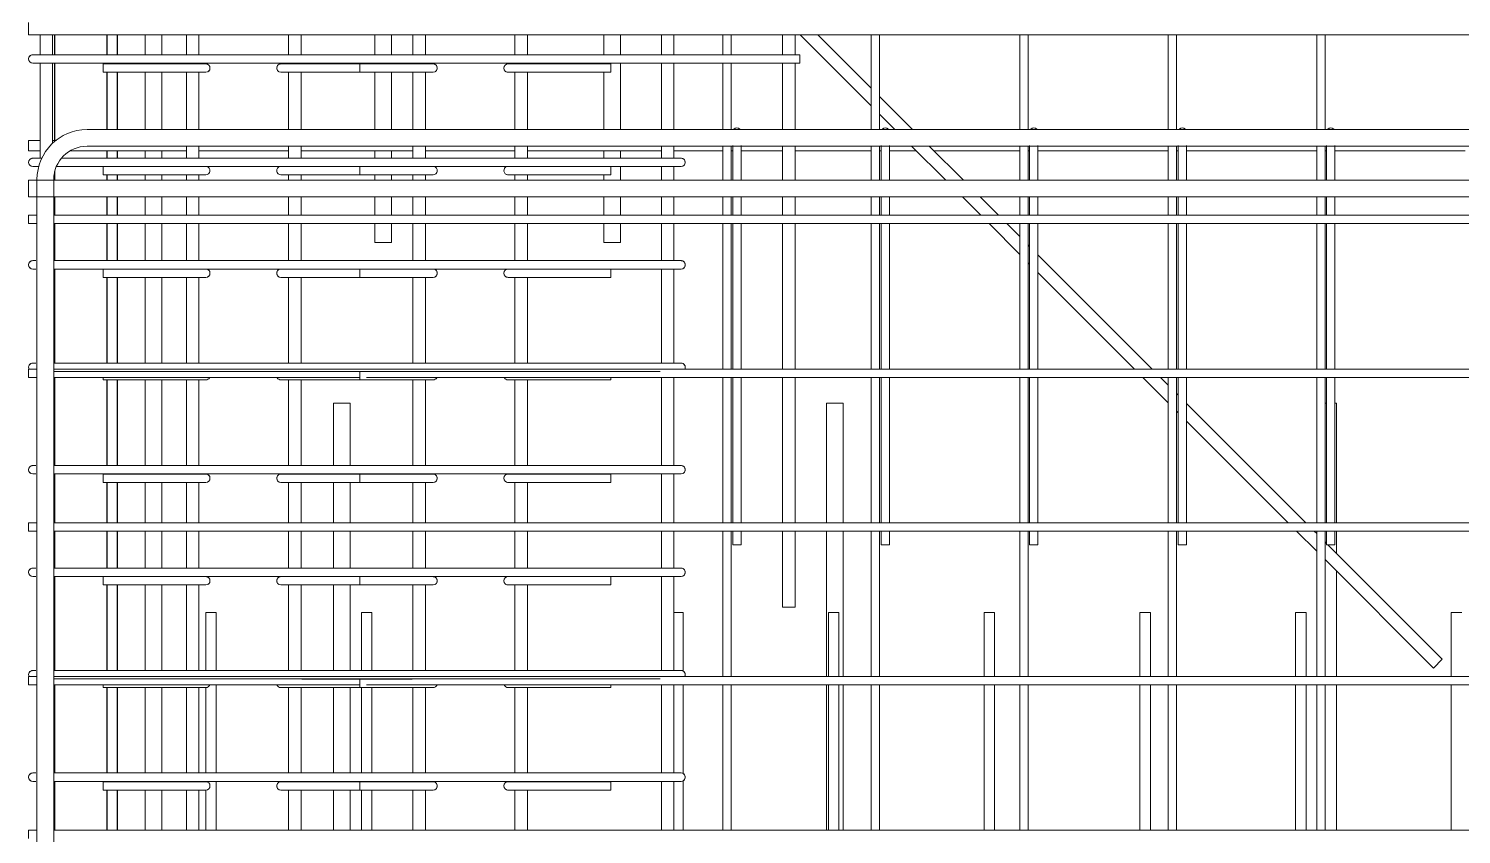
# Model space of a CAD drawing. Header units: millimetres. Extents: x -31655 to -5862, y 2843 to 78926.
# Drawn here: x -30420 to -29046, y 4832 to 5605 of the extents above; entities that cross this region are included whole.
import ezdxf

# ---------------------------------------------------------------- set-up
doc = ezdxf.new("R2010")
doc.units = ezdxf.units.MM
doc.layers.add('A-WALL', color=113, linetype='Continuous', lineweight=25)
doc.layers.add('S-RBAR', color=171, linetype='Continuous', lineweight=18)

msp = doc.modelspace()

# ---------------------------------------------------------------- linework, layer by layer
at = {"layer": 'A-WALL'}
for p, q in [((-30395.39395, 5579.96224), (-30395.39395, 5599)), ((-30345.39395, 5599), (-30345.39395, 5579.96224)), ((-30335.39395, 5599), (-30335.39395, 5579.96224)), ((-30395.39395, 5497.75), (-30395.39395, 5571.96224)), ((-30345.39395, 5571.96224), (-30345.39395, 5571.1681)), ((-30335.39395, 5571.96224), (-30335.39395, 5571.1681)), ((-30345.39395, 5563.1681), (-30345.39395, 5508.17917)), ((-30335.39395, 5563.1681), (-30335.39395, 5508.17917)), ((-30345.39395, 5487.75), (-30345.39395, 5480.68239)), ((-30335.39395, 5487.75), (-30335.39395, 5480.68239)), ((-30395.39395, 5459.4502), (-30395.39395, 5467.77492)), ((-30345.39395, 5464.75862), (-30345.39395, 5459.4502)), ((-30335.39395, 5464.75862), (-30335.39395, 5459.4502)), ((-30395.39395, 5425.87795), (-30395.39395, 5443.4502)), ((-30345.39395, 5443.4502), (-30345.39395, 5425.87795)), ((-30335.39395, 5443.4502), (-30335.39395, 5425.87795)), ((-30395.39395, 5382.35215), (-30395.39395, 5417.87795)), ((-30345.39395, 5417.87795), (-30345.39395, 5382.35215)), ((-30335.39395, 5417.87795), (-30335.39395, 5382.35215)), ((-30395.39395, 5284.02192), (-30395.39395, 5374.35215)), ((-30345.39395, 5366.34914), (-30345.39395, 5284.02192)), ((-30335.39395, 5366.34914), (-30335.39395, 5284.02192)), ((-30395.39395, 5185.69168), (-30395.39395, 5270.3652)), ((-30345.39395, 5267.93966), (-30345.39395, 5185.69168)), ((-30335.39395, 5267.93966), (-30335.39395, 5185.69168)), ((-30395.39395, 5130.85245), (-30395.39395, 5177.69168)), ((-30345.39395, 5169.53017), (-30345.39395, 5130.85245)), ((-30335.39395, 5169.53017), (-30335.39395, 5130.85245)), ((-30395.39395, 5087.36144), (-30395.39395, 5122.85245)), ((-30345.39395, 5122.85245), (-30345.39395, 5087.36144)), ((-30335.39395, 5122.85245), (-30335.39395, 5087.36144)), ((-30395.39395, 4989.0312), (-30395.39395, 5079.36144)), ((-30345.39395, 5071.12069), (-30345.39395, 4989.0312)), ((-30335.39395, 5071.12069), (-30335.39395, 4989.0312)), ((-30395.39395, 4890.70097), (-30395.39395, 4975.3397)), ((-30345.39395, 4972.71121), (-30345.39395, 4890.70097)), ((-30335.39395, 4972.71121), (-30335.39395, 4890.70097)), ((-30395.39395, 4835.82695), (-30395.39395, 4882.70097)), ((-30345.39395, 4874.30172), (-30345.39395, 4835.82695)), ((-30335.39395, 4874.30172), (-30335.39395, 4835.82695))]:
    msp.add_line(p, q, dxfattribs=at)
at = {"layer": 'S-RBAR'}
for p, q in [((-30420.39395, 5599), (-30420.39395, 5611)), ((-30420.39395, 5599), (-26480.39395, 5599)), ((-30409.46501, 5579.96224), (-30409.46501, 5599)), ((-30397.46501, 5579.96224), (-30397.46501, 5599)), ((-30308.52294, 5599), (-30308.52294, 5579.96224)), ((-30292.52294, 5599), (-30292.52294, 5579.96224)), ((-30268.98659, 5579.96224), (-30268.98659, 5599)), ((-30256.98659, 5579.96224), (-30256.98659, 5599)), ((-30171.00816, 5579.96224), (-30171.00816, 5599)), ((-30159.00816, 5579.96224), (-30159.00816, 5599)), ((-30088.39395, 5599), (-30088.39395, 5579.96224)), ((-30072.39395, 5599), (-30072.39395, 5579.96224)), ((-30051.77973, 5579.96224), (-30051.77973, 5599)), ((-30039.77973, 5579.96224), (-30039.77973, 5599)), ((-29953.80131, 5579.96224), (-29953.80131, 5599)), ((-29941.80131, 5579.96224), (-29941.80131, 5599)), ((-29868.39395, 5599), (-29868.39395, 5579.96224)), ((-29852.39395, 5599), (-29852.39395, 5579.96224)), ((-29813.32288, 5579.96224), (-29813.32288, 5599)), ((-29801.32288, 5579.96224), (-29801.32288, 5599)), ((-29754.39395, 5579.96224), (-29754.39395, 5599)), ((-29746.39395, 5579.96224), (-29746.39395, 5599)), ((-29697.07288, 5579.96224), (-29697.07288, 5599)), ((-29685.07288, 5579.96224), (-29685.07288, 5599)), ((-29680.02327, 5599), (-29611.91924, 5530.89596)), ((-29663.05271, 5599), (-29611.91924, 5547.86653)), ((-29611.91924, 5508.17917), (-29611.91924, 5599)), ((-29603.91924, 5508.17917), (-29603.91924, 5599)), ((-29469.44453, 5508.17917), (-29469.44453, 5599)), ((-29461.44453, 5508.17917), (-29461.44453, 5599)), ((-29326.96982, 5508.17917), (-29326.96982, 5599)), ((-29318.96982, 5508.17917), (-29318.96982, 5599)), ((-29184.49511, 5508.17917), (-29184.49511, 5599)), ((-29176.49511, 5508.17917), (-29176.49511, 5599)), ((-30416.39395, 5579.96224), (-30396.39395, 5579.96224)), ((-30416.39395, 5571.96224), (-30396.39395, 5571.96224)), ((-30409.46501, 5480.68239), (-30409.46501, 5571.96224)), ((-30397.46501, 5494.78791), (-30397.46501, 5571.96224)), ((-29680.39395, 5579.96224), (-30396.39395, 5579.96224)), ((-29680.39395, 5571.96224), (-30396.39395, 5571.96224)), ((-30348.8828, 5571.1681), (-30324.67822, 5571.1681)), ((-30348.8828, 5563.1681), (-30348.8828, 5571.1681)), ((-30284.53608, 5571.1681), (-30324.67822, 5571.1681)), ((-30308.52294, 5571.96224), (-30308.52294, 5571.1681)), ((-30292.52294, 5571.96224), (-30292.52294, 5571.1681)), ((-30284.53608, 5571.1681), (-30250.39395, 5571.1681)), ((-30268.98659, 5571.1681), (-30268.98659, 5571.96224)), ((-30256.98659, 5571.1681), (-30256.98659, 5571.96224)), ((-30178.39395, 5571.1681), (-30158.39395, 5571.1681)), ((-30171.00816, 5571.1681), (-30171.00816, 5571.96224)), ((-30159.00816, 5571.1681), (-30159.00816, 5571.96224)), ((-30102.59853, 5571.1681), (-30158.39395, 5571.1681)), ((-30096.10968, 5571.1681), (-30102.59853, 5571.1681)), ((-30102.59853, 5571.1681), (-30102.59853, 5563.1681)), ((-30052.35921, 5571.1681), (-30096.10968, 5571.1681)), ((-30088.39395, 5571.96224), (-30088.39395, 5571.1681)), ((-30072.39395, 5571.96224), (-30072.39395, 5571.1681)), ((-30052.35921, 5571.1681), (-30032.35921, 5571.1681)), ((-30051.77973, 5571.1681), (-30051.77973, 5571.96224)), ((-30039.77973, 5571.1681), (-30039.77973, 5571.96224)), ((-29926.25181, 5571.1681), (-29960.39395, 5571.1681)), ((-29953.80131, 5571.1681), (-29953.80131, 5571.96224)), ((-29941.80131, 5571.1681), (-29941.80131, 5571.96224)), ((-29926.25181, 5571.1681), (-29886.10968, 5571.1681)), ((-29861.90509, 5571.1681), (-29886.10968, 5571.1681)), ((-29868.39395, 5571.96224), (-29868.39395, 5571.1681)), ((-29861.90509, 5571.1681), (-29861.90509, 5563.1681)), ((-29852.39395, 5571.96224), (-29852.39395, 5508.17917)), ((-29813.32288, 5508.17917), (-29813.32288, 5571.96224)), ((-29801.32288, 5508.17917), (-29801.32288, 5571.96224)), ((-29754.39395, 5508.17917), (-29754.39395, 5571.96224)), ((-29746.39395, 5508.17917), (-29746.39395, 5571.96224)), ((-29697.07288, 5508.17917), (-29697.07288, 5571.96224)), ((-29685.07288, 5508.17917), (-29685.07288, 5571.96224)), ((-29680.39395, 5579.96224), (-29680.39395, 5571.96224)), ((-30348.8828, 5563.1681), (-30324.67822, 5563.1681)), ((-30284.53608, 5563.1681), (-30324.67822, 5563.1681)), ((-30308.52294, 5563.1681), (-30308.52294, 5508.17917)), ((-30292.52294, 5563.1681), (-30292.52294, 5508.17917)), ((-30284.53608, 5563.1681), (-30250.39395, 5563.1681)), ((-30268.98659, 5508.17917), (-30268.98659, 5563.1681)), ((-30256.98659, 5508.17917), (-30256.98659, 5563.1681)), ((-30178.39395, 5563.1681), (-30158.39395, 5563.1681)), ((-30171.00816, 5508.17917), (-30171.00816, 5563.1681)), ((-30159.00816, 5508.17917), (-30159.00816, 5563.1681)), ((-30102.59853, 5563.1681), (-30158.39395, 5563.1681)), ((-30096.10968, 5563.1681), (-30102.59853, 5563.1681)), ((-30052.35921, 5563.1681), (-30096.10968, 5563.1681)), ((-30088.39395, 5563.1681), (-30088.39395, 5508.17917)), ((-30072.39395, 5563.1681), (-30072.39395, 5508.17917)), ((-30052.35921, 5563.1681), (-30032.35921, 5563.1681)), ((-30051.77973, 5508.17917), (-30051.77973, 5563.1681)), ((-30039.77973, 5508.17917), (-30039.77973, 5563.1681)), ((-29926.25181, 5563.1681), (-29960.39395, 5563.1681)), ((-29953.80131, 5508.17917), (-29953.80131, 5563.1681)), ((-29941.80131, 5508.17917), (-29941.80131, 5563.1681)), ((-29926.25181, 5563.1681), (-29886.10968, 5563.1681)), ((-29861.90509, 5563.1681), (-29886.10968, 5563.1681)), ((-29868.39395, 5563.1681), (-29868.39395, 5508.17917)), ((-29603.91924, 5539.86653), (-29572.23188, 5508.17917)), ((-29603.91924, 5522.89596), (-29589.20244, 5508.17917)), ((-26536.39395, 5508.17917), (-30364.39395, 5508.17917)), ((-30409.46501, 5497.75), (-30420.39395, 5497.75)), ((-30420.39395, 5497.75), (-30420.39395, 5487.75)), ((-30409.46501, 5487.75), (-30420.39395, 5487.75)), ((-30393.60475, 5497.75), (-30397.46501, 5497.75)), ((-30268.98659, 5487.75), (-30380.57898, 5487.75)), ((-26536.39395, 5492.17917), (-30364.39395, 5492.17917)), ((-30308.52294, 5487.75), (-30308.52294, 5480.68239)), ((-30292.52294, 5487.75), (-30292.52294, 5480.68239)), ((-30268.98659, 5480.68239), (-30268.98659, 5492.17917)), ((-30256.98659, 5480.68239), (-30256.98659, 5492.17917)), ((-30171.00816, 5487.75), (-30256.98659, 5487.75)), ((-30171.00816, 5480.68239), (-30171.00816, 5492.17917)), ((-30159.00816, 5480.68239), (-30159.00816, 5492.17917)), ((-30051.77973, 5487.75), (-30159.00816, 5487.75)), ((-30088.39395, 5487.75), (-30088.39395, 5480.68239)), ((-30072.39395, 5487.75), (-30072.39395, 5480.68239)), ((-30051.77973, 5480.68239), (-30051.77973, 5492.17917)), ((-30039.77973, 5480.68239), (-30039.77973, 5492.17917)), ((-29953.80131, 5487.75), (-30039.77701, 5487.75)), ((-29953.80131, 5480.68239), (-29953.80131, 5492.17917)), ((-29941.80131, 5480.68239), (-29941.80131, 5492.17917)), ((-29813.32288, 5487.75), (-29941.80131, 5487.75)), ((-29868.39395, 5487.75), (-29868.39395, 5480.68239)), ((-29852.39395, 5487.75), (-29852.39395, 5480.68239)), ((-29813.32288, 5480.68239), (-29813.32288, 5492.17917)), ((-29801.32288, 5480.68239), (-29801.32288, 5492.17917)), ((-29754.39395, 5487.75), (-29801.32288, 5487.75)), ((-29754.39395, 5459.4502), (-29754.39395, 5492.17917)), ((-29746.39395, 5459.4502), (-29746.39395, 5492.17917)), ((-29744.87288, 5487.75), (-29746.39395, 5487.75)), ((-29744.87288, 5492.74024), (-29744.87288, 5485.75)), ((-29744.87288, 5459.4502), (-29744.87288, 5485.75)), ((-29736.87288, 5492.74024), (-29736.87288, 5485.75)), ((-29697.07288, 5487.75), (-29736.87288, 5487.75)), ((-29736.87288, 5459.4502), (-29736.87288, 5485.75)), ((-29697.07288, 5459.4502), (-29697.07288, 5492.17917)), ((-29685.07288, 5459.4502), (-29685.07288, 5492.17917)), ((-29611.91924, 5487.75), (-29685.07288, 5487.75)), ((-29611.91924, 5459.4502), (-29611.91924, 5492.17917)), ((-29603.91924, 5459.4502), (-29603.91924, 5492.17917)), ((-29602.41094, 5487.75), (-29603.91924, 5487.75)), ((-29602.41094, 5492.74024), (-29602.41094, 5485.75)), ((-29602.41094, 5459.4502), (-29602.41094, 5485.75)), ((-29594.41094, 5492.74024), (-29594.41094, 5485.75)), ((-29568.77327, 5487.75), (-29594.41094, 5487.75)), ((-29594.41094, 5459.4502), (-29594.41094, 5485.75)), ((-29573.20244, 5492.17917), (-29540.47347, 5459.4502)), ((-29556.23188, 5492.17917), (-29523.50291, 5459.4502)), ((-29469.44453, 5487.75), (-29551.80271, 5487.75)), ((-29469.44453, 5459.4502), (-29469.44453, 5492.17917)), ((-29461.44453, 5459.4502), (-29461.44453, 5492.17917)), ((-29459.94899, 5487.75), (-29461.44453, 5487.75)), ((-29459.94899, 5492.74024), (-29459.94899, 5485.75)), ((-29459.94899, 5459.4502), (-29459.94899, 5485.75)), ((-29451.94899, 5492.74024), (-29451.94899, 5485.75)), ((-29326.96982, 5487.75), (-29451.94899, 5487.75)), ((-29451.94899, 5459.4502), (-29451.94899, 5485.75)), ((-29326.96982, 5459.4502), (-29326.96982, 5492.17917)), ((-29318.96982, 5459.4502), (-29318.96982, 5492.17917)), ((-29317.48704, 5487.75), (-29318.96982, 5487.75)), ((-29317.48704, 5492.74024), (-29317.48704, 5485.75)), ((-29317.48704, 5459.4502), (-29317.48704, 5485.75)), ((-29309.48704, 5492.74024), (-29309.48704, 5485.75)), ((-29184.49511, 5487.75), (-29309.48704, 5487.75)), ((-29309.48704, 5459.4502), (-29309.48704, 5485.75)), ((-29184.49511, 5459.4502), (-29184.49511, 5492.17917)), ((-29176.49511, 5459.4502), (-29176.49511, 5492.17917)), ((-29175.02509, 5487.75), (-29176.49511, 5487.75)), ((-29175.02509, 5492.74024), (-29175.02509, 5485.75)), ((-29175.02509, 5459.4502), (-29175.02509, 5485.75)), ((-29167.02509, 5492.74024), (-29167.02509, 5485.75)), ((-29042.0204, 5487.75), (-29167.02509, 5487.75)), ((-29167.02509, 5459.4502), (-29167.02509, 5485.75)), ((-30416.39395, 5480.68239), (-30407.88202, 5480.68239)), ((-30416.39395, 5472.68239), (-30410.89025, 5472.68239)), ((-30102.59853, 5472.68239), (-30393.55517, 5472.68239)), ((-29814.39395, 5480.68239), (-30388.65132, 5480.68239)), ((-30348.8828, 5464.75862), (-30348.8828, 5472.68239)), ((-30102.59853, 5472.75862), (-30158.39395, 5472.75862)), ((-30096.10968, 5472.75862), (-30102.59853, 5472.75862)), ((-30102.59853, 5472.75862), (-30102.59853, 5464.75862)), ((-30052.35921, 5472.75862), (-30096.10968, 5472.75862)), ((-29814.39395, 5472.68239), (-30096.10968, 5472.68239)), ((-29861.90509, 5472.68239), (-29861.90509, 5464.75862)), ((-29852.39395, 5472.68239), (-29852.39395, 5459.4502)), ((-29814.39395, 5480.68239), (-29800.25181, 5480.68239)), ((-29814.39395, 5472.68239), (-29794.39395, 5472.68239)), ((-29814.39395, 5472.68239), (-29794.39395, 5472.68239)), ((-29813.32288, 5459.4502), (-29813.32288, 5472.68239)), ((-29801.32288, 5459.4502), (-29801.32288, 5472.68239)), ((-29800.25181, 5480.68239), (-29794.39395, 5480.68239)), ((-29800.25181, 5480.68239), (-29794.39395, 5480.68239)), ((-26480.39395, 5459.4502), (-30420.39395, 5459.4502)), ((-30420.39395, 5459.4502), (-30420.39395, 5443.4502)), ((-30412.39395, 5460.17917), (-30412.39395, 4696.9502)), ((-30396.39395, 5460.17917), (-30396.39395, 4696.9502)), ((-30348.8828, 5464.75862), (-30324.67822, 5464.75862)), ((-30284.53608, 5464.75862), (-30324.67822, 5464.75862)), ((-30308.52294, 5464.75862), (-30308.52294, 5459.4502)), ((-30292.52294, 5464.75862), (-30292.52294, 5459.4502)), ((-30284.53608, 5464.75862), (-30250.39395, 5464.75862)), ((-30268.98659, 5459.4502), (-30268.98659, 5464.75862)), ((-30256.98659, 5459.4502), (-30256.98659, 5464.75862)), ((-30178.39395, 5464.75862), (-30158.39395, 5464.75862)), ((-30171.00816, 5459.4502), (-30171.00816, 5464.75862)), ((-30159.00816, 5459.4502), (-30159.00816, 5464.75862)), ((-30102.59853, 5464.75862), (-30158.39395, 5464.75862)), ((-30096.10968, 5464.75862), (-30102.59853, 5464.75862)), ((-30052.35921, 5464.75862), (-30096.10968, 5464.75862)), ((-30088.39395, 5464.75862), (-30088.39395, 5459.4502)), ((-30072.39395, 5464.75862), (-30072.39395, 5459.4502)), ((-30052.35921, 5464.75862), (-30032.35921, 5464.75862)), ((-30051.77973, 5459.4502), (-30051.77973, 5464.75862)), ((-30039.77973, 5459.4502), (-30039.77973, 5464.75862)), ((-29926.25181, 5464.75862), (-29960.39395, 5464.75862)), ((-29953.80131, 5459.4502), (-29953.80131, 5464.75862)), ((-29941.80131, 5459.4502), (-29941.80131, 5464.75862)), ((-29926.25181, 5464.75862), (-29886.10968, 5464.75862)), ((-29861.90509, 5464.75862), (-29886.10968, 5464.75862)), ((-29868.39395, 5464.75862), (-29868.39395, 5459.4502)), ((-26480.39395, 5443.4502), (-30420.39395, 5443.4502)), ((-30308.52294, 5443.4502), (-30308.52294, 5425.87795)), ((-30292.52294, 5443.4502), (-30292.52294, 5425.87795)), ((-30268.98659, 5425.87795), (-30268.98659, 5443.25461)), ((-30256.98659, 5425.87795), (-30256.98659, 5443.25461)), ((-30171.00816, 5425.87795), (-30171.00816, 5443.25461)), ((-30159.00816, 5425.87795), (-30159.00816, 5443.4502)), ((-30088.39395, 5443.4502), (-30088.39395, 5425.87795)), ((-30072.39395, 5443.4502), (-30072.39395, 5425.87795)), ((-30051.77973, 5425.87795), (-30051.77973, 5443.4502)), ((-30039.77973, 5425.87795), (-30039.77973, 5443.4502)), ((-29953.80131, 5425.87795), (-29953.80131, 5443.25461)), ((-29941.80131, 5425.87795), (-29941.80131, 5443.25461)), ((-29868.39395, 5443.4502), (-29868.39395, 5425.87795)), ((-29852.39395, 5443.4502), (-29852.39395, 5425.87795)), ((-29813.32288, 5425.87795), (-29813.32288, 5443.25461)), ((-29801.32288, 5425.87795), (-29801.32288, 5443.25461)), ((-29754.39395, 5425.87795), (-29754.39395, 5443.4502)), ((-29746.39395, 5425.87795), (-29746.39395, 5443.4502)), ((-29744.87288, 5425.87795), (-29744.87288, 5443.4502)), ((-29736.87288, 5425.87795), (-29736.87288, 5443.4502)), ((-29697.07288, 5425.87795), (-29697.07288, 5443.4502)), ((-29685.07288, 5425.87795), (-29685.07288, 5443.4502)), ((-29611.91924, 5425.87795), (-29611.91924, 5443.4502)), ((-29603.91924, 5425.87795), (-29603.91924, 5443.4502)), ((-29602.41094, 5425.87795), (-29602.41094, 5443.4502)), ((-29594.41094, 5425.87795), (-29594.41094, 5443.4502)), ((-29524.47347, 5443.4502), (-29506.90122, 5425.87795)), ((-29507.50291, 5443.4502), (-29489.93066, 5425.87795)), ((-29469.44453, 5425.87795), (-29469.44453, 5443.4502)), ((-29461.44453, 5425.87795), (-29461.44453, 5443.4502)), ((-29459.94899, 5425.87795), (-29459.94899, 5443.4502)), ((-29451.94899, 5425.87795), (-29451.94899, 5443.4502)), ((-29326.96982, 5425.87795), (-29326.96982, 5443.4502)), ((-29318.96982, 5425.87795), (-29318.96982, 5443.4502)), ((-29317.48704, 5425.87795), (-29317.48704, 5443.4502)), ((-29309.48704, 5425.87795), (-29309.48704, 5443.4502)), ((-29184.49511, 5425.87795), (-29184.49511, 5443.4502)), ((-29176.49511, 5425.87795), (-29176.49511, 5443.4502)), ((-29175.02509, 5425.87795), (-29175.02509, 5443.4502)), ((-29167.02509, 5425.87795), (-29167.02509, 5443.4502)), ((-30420.39395, 5425.87795), (-30412.39395, 5425.87795)), ((-30420.39395, 5417.87795), (-30420.39395, 5425.87795)), ((-30420.39395, 5417.87795), (-30412.39395, 5417.87795)), ((-30396.39395, 5425.87795), (-26504.39395, 5425.87795)), ((-30396.39395, 5417.87795), (-26504.39395, 5417.87795)), ((-30308.52294, 5417.87795), (-30308.52294, 5382.35215)), ((-30292.52294, 5417.87795), (-30292.52294, 5382.35215)), ((-30268.98659, 5382.35215), (-30268.98659, 5417.87795)), ((-30256.98659, 5382.35215), (-30256.98659, 5417.87795)), ((-30171.00816, 5382.35215), (-30171.00816, 5417.87795)), ((-30159.00816, 5382.35215), (-30159.00816, 5417.87795)), ((-30088.39395, 5417.87795), (-30088.39395, 5399.75)), ((-30072.39395, 5417.87795), (-30072.39395, 5399.75)), ((-30051.77973, 5382.35215), (-30051.77973, 5417.87795)), ((-30039.77973, 5382.35215), (-30039.77973, 5417.87795)), ((-29953.80131, 5382.35215), (-29953.80131, 5417.87795)), ((-29941.80131, 5382.35215), (-29941.80131, 5417.87795)), ((-29868.39395, 5417.87795), (-29868.39395, 5399.75)), ((-29852.39395, 5417.87795), (-29852.39395, 5399.75)), ((-29813.32288, 5382.35215), (-29813.32288, 5417.87795)), ((-29801.32288, 5382.35215), (-29801.32288, 5417.87795)), ((-29754.39395, 5278.3652), (-29754.39395, 5417.87795)), ((-29746.39395, 5278.3652), (-29746.39395, 5417.87795)), ((-29744.87288, 5278.3652), (-29744.87288, 5417.87795)), ((-29736.87288, 5278.3652), (-29736.87288, 5417.87795)), ((-29697.07288, 5278.3652), (-29697.07288, 5417.87795)), ((-29685.07288, 5278.3652), (-29685.07288, 5417.87795)), ((-29611.91924, 5278.3652), (-29611.91924, 5417.87795)), ((-29603.91924, 5278.3652), (-29603.91924, 5417.87795)), ((-29602.41094, 5278.3652), (-29602.41094, 5417.87795)), ((-29594.41094, 5278.3652), (-29594.41094, 5417.87795)), ((-29498.90122, 5417.87795), (-29469.44453, 5388.42125)), ((-29481.93066, 5417.87795), (-29469.44453, 5405.39182)), ((-29469.44453, 5278.3652), (-29469.44453, 5417.87795)), ((-29461.44453, 5278.3652), (-29461.44453, 5417.87795)), ((-29459.94899, 5278.3652), (-29459.94899, 5417.87795)), ((-29451.94899, 5278.3652), (-29451.94899, 5417.87795)), ((-29326.96982, 5278.3652), (-29326.96982, 5417.87795)), ((-29318.96982, 5278.3652), (-29318.96982, 5417.87795)), ((-29317.48704, 5278.3652), (-29317.48704, 5417.87795)), ((-29309.48704, 5278.3652), (-29309.48704, 5417.87795)), ((-29184.49511, 5278.3652), (-29184.49511, 5417.87795)), ((-29176.49511, 5278.3652), (-29176.49511, 5417.87795)), ((-29175.02509, 5278.3652), (-29175.02509, 5417.87795)), ((-29167.02509, 5278.3652), (-29167.02509, 5417.87795)), ((-30088.39395, 5399.75), (-30072.39395, 5399.75)), ((-29868.39395, 5399.75), (-29852.39395, 5399.75)), ((-29461.44453, 5397.39182), (-29459.94899, 5395.89628)), ((-30416.39395, 5382.35215), (-30413.58601, 5382.35215)), ((-29814.39395, 5382.35215), (-30396.39395, 5382.35215)), ((-29814.39395, 5382.35215), (-29800.25181, 5382.35215)), ((-29800.25181, 5382.35215), (-29794.39395, 5382.35215)), ((-29800.25181, 5382.35215), (-29794.39395, 5382.35215)), ((-29461.44453, 5380.42125), (-29459.94899, 5378.92571)), ((-29451.94899, 5387.89628), (-29342.41791, 5278.3652)), ((-30416.39395, 5374.35215), (-30413.58601, 5374.35215)), ((-30102.59853, 5374.35215), (-30396.39395, 5374.35215)), ((-30348.8828, 5366.34914), (-30348.8828, 5374.34914)), ((-30348.8828, 5366.34914), (-30324.67822, 5366.34914)), ((-30284.53608, 5366.34914), (-30324.67822, 5366.34914)), ((-30308.52294, 5366.34914), (-30308.52294, 5284.02192)), ((-30292.52294, 5366.34914), (-30292.52294, 5284.02192)), ((-30284.53608, 5366.34914), (-30250.39395, 5366.34914)), ((-30268.98659, 5284.02192), (-30268.98659, 5366.28391)), ((-30256.98659, 5284.02192), (-30256.98659, 5366.28391)), ((-30178.39395, 5366.34914), (-30158.39395, 5366.34914)), ((-30171.00816, 5284.02192), (-30171.00816, 5366.28391)), ((-30159.00816, 5284.02192), (-30159.00816, 5366.34914)), ((-30102.59853, 5374.34914), (-30158.39395, 5374.34914)), ((-30102.59853, 5366.34914), (-30158.39395, 5366.34914)), ((-30096.10968, 5374.34914), (-30102.59853, 5374.34914)), ((-30102.59853, 5374.34914), (-30102.59853, 5366.34914)), ((-30096.10968, 5366.34914), (-30102.59853, 5366.34914)), ((-29814.39395, 5374.35215), (-30096.10968, 5374.35215)), ((-30052.35921, 5374.34914), (-30096.10968, 5374.34914)), ((-30052.35921, 5366.34914), (-30096.10968, 5366.34914)), ((-30052.35921, 5366.34914), (-30032.35921, 5366.34914)), ((-30051.77973, 5284.02192), (-30051.77973, 5366.34914)), ((-30039.77973, 5284.02192), (-30039.77973, 5366.34914)), ((-29926.25181, 5366.34914), (-29960.39395, 5366.34914)), ((-29953.80131, 5284.02192), (-29953.80131, 5366.28391)), ((-29941.80131, 5284.02192), (-29941.80131, 5366.28391)), ((-29926.25181, 5366.34914), (-29886.10968, 5366.34914)), ((-29861.90509, 5366.34914), (-29886.10968, 5366.34914)), ((-29861.90509, 5374.34914), (-29861.90509, 5366.34914)), ((-29814.39395, 5374.35215), (-29794.39395, 5374.35215)), ((-29814.39395, 5374.35215), (-29794.39395, 5374.35215)), ((-29813.32288, 5284.02192), (-29813.32288, 5374.35215)), ((-29801.32288, 5284.02192), (-29801.32288, 5374.35215)), ((-29451.94899, 5370.92571), (-29359.38847, 5278.3652)), ((-30416.39395, 5284.02192), (-30413.58601, 5284.02192)), ((-29814.39395, 5284.02192), (-30396.39395, 5284.02192)), ((-29814.39395, 5284.02192), (-29800.25181, 5284.02192)), ((-29800.25181, 5284.02192), (-29794.39395, 5284.02192)), ((-29800.25181, 5284.02192), (-29794.39395, 5284.02192)), ((-30420.39395, 5278.3652), (-30412.39395, 5278.3652)), ((-30420.39395, 5270.3652), (-30420.39395, 5278.3652)), ((-30420.39395, 5270.3652), (-30412.39395, 5270.3652)), ((-30396.39395, 5278.3652), (-26504.39395, 5278.3652)), ((-29814.39395, 5276.02192), (-30396.39395, 5276.02192)), ((-30396.39395, 5270.3652), (-30102.59853, 5270.3652)), ((-30348.8828, 5267.93966), (-30348.8828, 5270.3652)), ((-30348.8828, 5267.93966), (-30324.67822, 5267.93966)), ((-30284.53608, 5267.93966), (-30324.67822, 5267.93966)), ((-30308.52294, 5267.93966), (-30308.52294, 5185.69168)), ((-30292.52294, 5267.93966), (-30292.52294, 5185.69168)), ((-30284.53608, 5267.93966), (-30250.39395, 5267.93966)), ((-30268.98659, 5185.69168), (-30268.98659, 5267.93966)), ((-30256.98659, 5185.69168), (-30256.98659, 5267.93966)), ((-30178.39395, 5267.93966), (-30158.39395, 5267.93966)), ((-30171.00816, 5185.69168), (-30171.00816, 5267.93966)), ((-30159.00816, 5185.69168), (-30159.00816, 5267.93966)), ((-30102.59853, 5275.93966), (-30158.39395, 5275.93966)), ((-30102.59853, 5267.93966), (-30158.39395, 5267.93966)), ((-30096.10968, 5275.93966), (-30102.59853, 5275.93966)), ((-30102.59853, 5275.93966), (-30102.59853, 5267.93966)), ((-30096.10968, 5267.93966), (-30102.59853, 5267.93966)), ((-30052.35921, 5275.93966), (-30096.10968, 5275.93966)), ((-30096.10968, 5270.3652), (-26804.67822, 5270.3652)), ((-30052.35921, 5267.93966), (-30096.10968, 5267.93966)), ((-30052.35921, 5267.93966), (-30032.35921, 5267.93966)), ((-30051.77973, 5185.69168), (-30051.77973, 5267.93966)), ((-30039.77973, 5185.69168), (-30039.77973, 5267.93966)), ((-29926.25181, 5267.93966), (-29960.39395, 5267.93966)), ((-29953.80131, 5185.69168), (-29953.80131, 5267.93966)), ((-29941.80131, 5185.69168), (-29941.80131, 5267.93966)), ((-29926.25181, 5267.93966), (-29886.10968, 5267.93966)), ((-29861.90509, 5267.93966), (-29886.10968, 5267.93966)), ((-29861.90509, 5270.3652), (-29861.90509, 5267.93966)), ((-29813.32288, 5185.69168), (-29813.32288, 5270.3652)), ((-29801.32288, 5185.69168), (-29801.32288, 5270.3652)), ((-29754.39395, 5130.85245), (-29754.39395, 5270.3652)), ((-29746.39395, 5130.85245), (-29746.39395, 5270.3652)), ((-29744.87288, 5130.85245), (-29744.87288, 5270.3652)), ((-29736.87288, 5130.85245), (-29736.87288, 5270.3652)), ((-29697.07288, 5130.85245), (-29697.07288, 5270.3652)), ((-29685.07288, 5130.85245), (-29685.07288, 5270.3652)), ((-29611.91924, 5130.85245), (-29611.91924, 5270.3652)), ((-29603.91924, 5130.85245), (-29603.91924, 5270.3652)), ((-29602.41094, 5130.85245), (-29602.41094, 5270.3652)), ((-29594.41094, 5130.85245), (-29594.41094, 5270.3652)), ((-29469.44453, 5130.85245), (-29469.44453, 5270.3652)), ((-29461.44453, 5130.85245), (-29461.44453, 5270.3652)), ((-29459.94899, 5130.85245), (-29459.94899, 5270.3652)), ((-29451.94899, 5130.85245), (-29451.94899, 5270.3652)), ((-29351.38847, 5270.3652), (-29326.96982, 5245.94654)), ((-29334.41791, 5270.3652), (-29326.96982, 5262.9171)), ((-29326.96982, 5130.85245), (-29326.96982, 5270.3652)), ((-29318.96982, 5130.85245), (-29318.96982, 5270.3652)), ((-29317.48704, 5130.85245), (-29317.48704, 5270.3652)), ((-29309.48704, 5130.85245), (-29309.48704, 5270.3652)), ((-29184.49511, 5130.85245), (-29184.49511, 5270.3652)), ((-29176.49511, 5130.85245), (-29176.49511, 5270.3652)), ((-29175.02509, 5130.85245), (-29175.02509, 5270.3652)), ((-29167.02509, 5130.85245), (-29167.02509, 5270.3652)), ((-29318.96982, 5254.9171), (-29317.48704, 5253.43433)), ((-30112.00099, 5245.75), (-30128.00099, 5245.75)), ((-30128.00099, 5185.69168), (-30128.00099, 5245.75)), ((-30112.00099, 5185.69168), (-30112.00099, 5245.75)), ((-29638.8997, 5245.75), (-29654.8997, 5245.75)), ((-29654.8997, 5130.85245), (-29654.8997, 5245.75)), ((-29638.8997, 5130.85245), (-29638.8997, 5245.75)), ((-29318.96982, 5237.94654), (-29317.48704, 5236.46376)), ((-29309.48704, 5245.43433), (-29194.90516, 5130.85245)), ((-29175.02509, 5245.75), (-29176.49511, 5245.75)), ((-29165.56637, 5245.75), (-29167.02509, 5245.75)), ((-29165.56637, 5130.85245), (-29165.56637, 5245.75)), ((-29309.48704, 5228.46376), (-29211.87572, 5130.85245)), ((-30416.39395, 5185.69168), (-30413.58601, 5185.69168)), ((-29814.39395, 5185.69168), (-30396.39395, 5185.69168)), ((-29814.39395, 5185.69168), (-29800.25181, 5185.69168)), ((-29800.25181, 5185.69168), (-29794.39395, 5185.69168)), ((-29800.25181, 5185.69168), (-29794.39395, 5185.69168)), ((-30416.39395, 5177.69168), (-30413.58601, 5177.69168)), ((-29814.39395, 5177.69168), (-30396.39395, 5177.69168)), ((-30348.8828, 5177.53017), (-30324.67822, 5177.53017)), ((-30348.8828, 5169.53017), (-30348.8828, 5177.53017)), ((-30348.8828, 5169.53017), (-30324.67822, 5169.53017)), ((-30284.53608, 5177.53017), (-30324.67822, 5177.53017)), ((-30284.53608, 5169.53017), (-30324.67822, 5169.53017)), ((-30308.52294, 5169.53017), (-30308.52294, 5130.85245)), ((-30292.52294, 5169.53017), (-30292.52294, 5130.85245)), ((-30284.53608, 5177.53017), (-30250.39395, 5177.53017)), ((-30284.53608, 5169.53017), (-30250.39395, 5169.53017)), ((-30268.98659, 5130.85245), (-30268.98659, 5169.53017)), ((-30256.98659, 5130.85245), (-30256.98659, 5169.53017)), ((-30178.39395, 5177.53017), (-30158.39395, 5177.53017)), ((-30178.39395, 5169.53017), (-30158.39395, 5169.53017)), ((-30171.00816, 5130.85245), (-30171.00816, 5169.53017)), ((-30159.00816, 5130.85245), (-30159.00816, 5169.53017)), ((-30102.59853, 5177.53017), (-30158.39395, 5177.53017)), ((-30102.59853, 5169.53017), (-30158.39395, 5169.53017)), ((-30128.00099, 5130.85245), (-30128.00099, 5169.53017)), ((-30112.00099, 5130.85245), (-30112.00099, 5169.53017)), ((-30096.10968, 5177.53017), (-30102.59853, 5177.53017)), ((-30102.59853, 5177.53017), (-30102.59853, 5169.53017)), ((-30096.10968, 5169.53017), (-30102.59853, 5169.53017)), ((-30052.35921, 5177.53017), (-30096.10968, 5177.53017)), ((-30052.35921, 5169.53017), (-30096.10968, 5169.53017)), ((-30052.35921, 5177.53017), (-30032.35921, 5177.53017)), ((-30052.35921, 5169.53017), (-30032.35921, 5169.53017)), ((-30051.77973, 5130.85245), (-30051.77973, 5169.53017)), ((-30039.77973, 5130.85245), (-30039.77973, 5169.53017)), ((-29926.25181, 5177.53017), (-29960.39395, 5177.53017)), ((-29926.25181, 5169.53017), (-29960.39395, 5169.53017)), ((-29953.80131, 5130.85245), (-29953.80131, 5169.53017)), ((-29941.80131, 5130.85245), (-29941.80131, 5169.53017)), ((-29926.25181, 5177.53017), (-29886.10968, 5177.53017)), ((-29926.25181, 5169.53017), (-29886.10968, 5169.53017)), ((-29861.90509, 5177.53017), (-29886.10968, 5177.53017)), ((-29861.90509, 5169.53017), (-29886.10968, 5169.53017)), ((-29861.90509, 5177.53017), (-29861.90509, 5169.53017)), ((-29814.39395, 5177.69168), (-29794.39395, 5177.69168)), ((-29814.39395, 5177.69168), (-29794.39395, 5177.69168)), ((-29813.32288, 5130.85245), (-29813.32288, 5177.69168)), ((-29801.32288, 5130.85245), (-29801.32288, 5177.69168)), ((-30420.39395, 5130.85245), (-30412.39395, 5130.85245)), ((-30420.39395, 5122.85245), (-30420.39395, 5130.85245)), ((-30396.39395, 5130.85245), (-26504.39395, 5130.85245)), ((-30420.39395, 5122.85245), (-30412.39395, 5122.85245)), ((-30396.39395, 5122.85245), (-26504.39395, 5122.85245)), ((-30308.52294, 5122.85245), (-30308.52294, 5087.36144)), ((-30292.52294, 5122.85245), (-30292.52294, 5087.36144)), ((-30268.98659, 5087.36144), (-30268.98659, 5122.85245)), ((-30256.98659, 5087.36144), (-30256.98659, 5122.85245)), ((-30171.00816, 5087.36144), (-30171.00816, 5122.85245)), ((-30159.00816, 5087.36144), (-30159.00816, 5122.85245)), ((-30128.00099, 5087.36144), (-30128.00099, 5122.85245)), ((-30112.00099, 5087.36144), (-30112.00099, 5122.85245)), ((-30051.77973, 5087.36144), (-30051.77973, 5122.85245)), ((-30039.77973, 5087.36144), (-30039.77973, 5122.85245)), ((-29953.80131, 5087.36144), (-29953.80131, 5122.85245)), ((-29941.80131, 5087.36144), (-29941.80131, 5122.85245)), ((-29813.32288, 5087.36144), (-29813.32288, 5122.85245)), ((-29801.32288, 5087.36144), (-29801.32288, 5122.85245)), ((-29754.39395, 4983.3397), (-29754.39395, 5122.85245)), ((-29746.39395, 4983.3397), (-29746.39395, 5122.85245)), ((-29744.87288, 5109.75), (-29744.87288, 5122.85245)), ((-29736.87288, 5109.75), (-29736.87288, 5122.85245)), ((-29697.07288, 5049.75), (-29697.07288, 5122.85245)), ((-29685.07288, 5049.75), (-29685.07288, 5122.85245)), ((-29654.8997, 4983.3397), (-29654.8997, 5122.85245)), ((-29638.8997, 4983.3397), (-29638.8997, 5122.85245)), ((-29611.91924, 4983.3397), (-29611.91924, 5122.85245)), ((-29603.91924, 4983.3397), (-29603.91924, 5122.85245)), ((-29602.41094, 5109.75), (-29602.41094, 5122.85245)), ((-29594.41094, 5109.75), (-29594.41094, 5122.85245)), ((-29469.44453, 4983.3397), (-29469.44453, 5122.85245)), ((-29461.44453, 4983.3397), (-29461.44453, 5122.85245)), ((-29459.94899, 5109.75), (-29459.94899, 5122.85245)), ((-29451.94899, 5109.75), (-29451.94899, 5122.85245)), ((-29326.96982, 4983.3397), (-29326.96982, 5122.85245)), ((-29318.96982, 4983.3397), (-29318.96982, 5122.85245)), ((-29317.48704, 5109.75), (-29317.48704, 5122.85245)), ((-29309.48704, 5109.75), (-29309.48704, 5122.85245)), ((-29203.87572, 5122.85245), (-29184.49511, 5103.47183)), ((-29186.90516, 5122.85245), (-29184.49511, 5120.44239)), ((-29184.49511, 4983.3397), (-29184.49511, 5122.85245)), ((-29176.49511, 4983.3397), (-29176.49511, 5122.85245)), ((-29175.02509, 5109.75), (-29175.02509, 5122.85245)), ((-29167.02509, 5109.75), (-29167.02509, 5122.85245)), ((-29165.56637, 5101.51366), (-29165.56637, 5122.85245)), ((-29736.87288, 5109.75), (-29744.87288, 5109.75)), ((-29594.41094, 5109.75), (-29602.41094, 5109.75)), ((-29451.94899, 5109.75), (-29459.94899, 5109.75)), ((-29309.48704, 5109.75), (-29317.48704, 5109.75)), ((-29176.49511, 5112.44239), (-29175.02509, 5110.97238)), ((-29167.02509, 5109.75), (-29175.02509, 5109.75)), ((-29173.80271, 5109.75), (-29063.97387, 4999.92116)), ((-30416.39395, 5087.36144), (-30413.58601, 5087.36144)), ((-29814.39395, 5087.36144), (-30396.39395, 5087.36144)), ((-29814.39395, 5087.36144), (-29800.25181, 5087.36144)), ((-29800.25181, 5087.36144), (-29794.39395, 5087.36144)), ((-29800.25181, 5087.36144), (-29794.39395, 5087.36144)), ((-29176.49511, 5095.47183), (-29072.45915, 4991.43587)), ((-30416.39395, 5079.36144), (-30413.58601, 5079.36144)), ((-29814.39395, 5079.36144), (-30396.39395, 5079.36144)), ((-30348.8828, 5079.12069), (-30324.67822, 5079.12069)), ((-30348.8828, 5071.12069), (-30348.8828, 5079.12069)), ((-30284.53608, 5079.12069), (-30324.67822, 5079.12069)), ((-30284.53608, 5079.12069), (-30250.39395, 5079.12069)), ((-30178.39395, 5079.12069), (-30158.39395, 5079.12069)), ((-30102.59853, 5079.12069), (-30158.39395, 5079.12069)), ((-30096.10968, 5079.12069), (-30102.59853, 5079.12069)), ((-30102.59853, 5079.12069), (-30102.59853, 5071.12069)), ((-30052.35921, 5079.12069), (-30096.10968, 5079.12069)), ((-30052.35921, 5079.12069), (-30032.35921, 5079.12069)), ((-29926.25181, 5079.12069), (-29960.39395, 5079.12069)), ((-29926.25181, 5079.12069), (-29886.10968, 5079.12069)), ((-29861.90509, 5079.12069), (-29886.10968, 5079.12069)), ((-29861.90509, 5079.12069), (-29861.90509, 5071.12069)), ((-29814.39395, 5079.36144), (-29794.39395, 5079.36144)), ((-29814.39395, 5079.36144), (-29794.39395, 5079.36144)), ((-29813.32288, 4989.0312), (-29813.32288, 5079.36144)), ((-29801.32288, 4989.0312), (-29801.32288, 5079.36144)), ((-29165.56637, 4983.3397), (-29165.56637, 5084.5431)), ((-30348.8828, 5071.12069), (-30324.67822, 5071.12069)), ((-30284.53608, 5071.12069), (-30324.67822, 5071.12069)), ((-30308.52294, 5071.12069), (-30308.52294, 4989.0312)), ((-30292.52294, 5071.12069), (-30292.52294, 4989.0312)), ((-30284.53608, 5071.12069), (-30250.39395, 5071.12069)), ((-30268.98659, 4989.0312), (-30268.98659, 5071.12069)), ((-30256.98659, 4989.0312), (-30256.98659, 5071.12069)), ((-30178.39395, 5071.12069), (-30158.39395, 5071.12069)), ((-30171.00816, 4989.0312), (-30171.00816, 5071.12069)), ((-30159.00816, 4989.0312), (-30159.00816, 5071.12069)), ((-30102.59853, 5071.12069), (-30158.39395, 5071.12069)), ((-30128.00099, 4989.0312), (-30128.00099, 5071.12069)), ((-30112.00099, 4989.0312), (-30112.00099, 5071.12069)), ((-30096.10968, 5071.12069), (-30102.59853, 5071.12069)), ((-30052.35921, 5071.12069), (-30096.10968, 5071.12069)), ((-30052.35921, 5071.12069), (-30032.35921, 5071.12069)), ((-30051.77973, 4989.0312), (-30051.77973, 5071.12069)), ((-30039.77973, 4989.0312), (-30039.77973, 5071.12069)), ((-29926.25181, 5071.12069), (-29960.39395, 5071.12069)), ((-29953.80131, 4989.0312), (-29953.80131, 5071.12069)), ((-29941.80131, 4989.0312), (-29941.80131, 5071.12069)), ((-29926.25181, 5071.12069), (-29886.10968, 5071.12069)), ((-29861.90509, 5071.12069), (-29886.10968, 5071.12069)), ((-29685.07288, 5049.75), (-29697.07288, 5049.75)), ((-30250.39395, 5044.75), (-30250.39395, 4989.0312)), ((-30250.39395, 5044.75), (-30240.39395, 5044.75)), ((-30240.39395, 5044.75), (-30240.39395, 4989.0312)), ((-30101.01895, 5044.75), (-30101.01895, 4989.0312)), ((-30101.01895, 5044.75), (-30091.01895, 5044.75)), ((-30091.01895, 5044.75), (-30091.01895, 4989.0312)), ((-29941.64395, 5044.75), (-29941.64395, 4989.0312)), ((-29801.32288, 5044.75), (-29792.26895, 5044.75)), ((-29792.26895, 5044.75), (-29792.26895, 4988.3324)), ((-29652.89395, 5044.75), (-29652.89395, 4983.3397)), ((-29652.89395, 5044.75), (-29642.89395, 5044.75)), ((-29642.89395, 5044.75), (-29642.89395, 4983.3397)), ((-29503.51895, 5044.75), (-29503.51895, 4983.3397)), ((-29503.51895, 5044.75), (-29493.51895, 5044.75)), ((-29493.51895, 5044.75), (-29493.51895, 4983.3397)), ((-29354.14395, 5044.75), (-29354.14395, 4983.3397)), ((-29354.14395, 5044.75), (-29344.14395, 5044.75)), ((-29344.14395, 5044.75), (-29344.14395, 4983.3397)), ((-29204.76895, 5044.75), (-29204.76895, 4983.3397)), ((-29204.76895, 5044.75), (-29194.76895, 5044.75)), ((-29194.76895, 5044.75), (-29194.76895, 4983.3397)), ((-29055.39395, 5044.75), (-29055.39395, 4983.3397)), ((-29055.39395, 5044.75), (-29045.39395, 5044.75)), ((-29072.45915, 4991.43587), (-29063.97387, 4999.92116)), ((-30420.39395, 4983.3397), (-30412.39395, 4983.3397)), ((-30420.39395, 4975.3397), (-30420.39395, 4983.3397)), ((-30416.39395, 4989.0312), (-30413.58601, 4989.0312)), ((-29814.39395, 4989.0312), (-30396.39395, 4989.0312)), ((-30396.39395, 4983.3397), (-26504.39395, 4983.3397)), ((-29814.39395, 4981.0312), (-30396.39395, 4981.0312)), ((-30102.59853, 4980.71121), (-30158.39395, 4980.71121)), ((-30096.10968, 4980.71121), (-30102.59853, 4980.71121)), ((-30102.59853, 4980.71121), (-30102.59853, 4972.71121)), ((-30052.35921, 4980.71121), (-30096.10968, 4980.71121)), ((-29814.39395, 4989.0312), (-29800.25181, 4989.0312)), ((-29800.25181, 4989.0312), (-29794.39395, 4989.0312)), ((-29800.25181, 4989.0312), (-29794.39395, 4989.0312)), ((-30420.39395, 4975.3397), (-30412.39395, 4975.3397)), ((-30396.39395, 4975.3397), (-30102.59853, 4975.3397)), ((-30348.8828, 4972.71121), (-30348.8828, 4975.3397)), ((-30348.8828, 4972.71121), (-30324.67822, 4972.71121)), ((-30284.53608, 4972.71121), (-30324.67822, 4972.71121)), ((-30308.52294, 4972.71121), (-30308.52294, 4890.70097)), ((-30292.52294, 4972.71121), (-30292.52294, 4890.70097)), ((-30284.53608, 4972.71121), (-30250.39395, 4972.71121)), ((-30268.98659, 4890.70097), (-30268.98659, 4972.71121)), ((-30256.98659, 4890.70097), (-30256.98659, 4972.71121)), ((-30250.39395, 4972.71121), (-30250.39395, 4890.70097)), ((-30240.39395, 4975.3397), (-30240.39395, 4890.70097)), ((-30178.39395, 4972.71121), (-30158.39395, 4972.71121)), ((-30171.00816, 4890.70097), (-30171.00816, 4972.71121)), ((-30159.00816, 4890.70097), (-30159.00816, 4972.71121)), ((-30102.59853, 4972.71121), (-30158.39395, 4972.71121)), ((-30128.00099, 4890.70097), (-30128.00099, 4972.71121)), ((-30112.00099, 4890.70097), (-30112.00099, 4972.71121)), ((-30096.10968, 4972.71121), (-30102.59853, 4972.71121)), ((-30101.01895, 4972.71121), (-30101.01895, 4890.70097)), ((-30096.10968, 4975.3397), (-26804.67822, 4975.3397)), ((-30052.35921, 4972.71121), (-30096.10968, 4972.71121)), ((-30091.01895, 4972.71121), (-30091.01895, 4890.70097)), ((-30052.35921, 4972.71121), (-30032.35921, 4972.71121)), ((-30051.77973, 4890.70097), (-30051.77973, 4972.71121)), ((-30039.77973, 4890.70097), (-30039.77973, 4972.71121)), ((-29926.25181, 4972.71121), (-29960.39395, 4972.71121)), ((-29953.80131, 4890.70097), (-29953.80131, 4972.71121)), ((-29941.80131, 4890.70097), (-29941.80131, 4972.71121)), ((-29941.64395, 4972.71121), (-29941.64395, 4890.70097)), ((-29926.25181, 4972.71121), (-29886.10968, 4972.71121)), ((-29861.90509, 4972.71121), (-29886.10968, 4972.71121)), ((-29861.90509, 4975.3397), (-29861.90509, 4972.71121)), ((-29813.32288, 4890.70097), (-29813.32288, 4975.3397)), ((-29801.32288, 4890.70097), (-29801.32288, 4975.3397)), ((-29792.26895, 4975.3397), (-29792.26895, 4890.00217)), ((-29754.39395, 4835.82695), (-29754.39395, 4975.3397)), ((-29746.39395, 4835.82695), (-29746.39395, 4975.3397)), ((-29654.8997, 4835.82695), (-29654.8997, 4975.3397)), ((-29652.89395, 4975.3397), (-29652.89395, 4835.82695)), ((-29642.89395, 4975.3397), (-29642.89395, 4835.82695)), ((-29638.8997, 4835.82695), (-29638.8997, 4975.3397)), ((-29611.91924, 4835.82695), (-29611.91924, 4975.3397)), ((-29603.91924, 4835.82695), (-29603.91924, 4975.3397)), ((-29503.51895, 4975.3397), (-29503.51895, 4835.82695)), ((-29493.51895, 4975.3397), (-29493.51895, 4835.82695)), ((-29469.44453, 4835.82695), (-29469.44453, 4975.3397)), ((-29461.44453, 4835.82695), (-29461.44453, 4975.3397)), ((-29354.14395, 4975.3397), (-29354.14395, 4835.82695)), ((-29344.14395, 4975.3397), (-29344.14395, 4835.82695)), ((-29326.96982, 4835.82695), (-29326.96982, 4975.3397)), ((-29318.96982, 4835.82695), (-29318.96982, 4975.3397)), ((-29204.76895, 4975.3397), (-29204.76895, 4835.82695)), ((-29194.76895, 4975.3397), (-29194.76895, 4835.82695)), ((-29184.49511, 4835.82695), (-29184.49511, 4975.3397)), ((-29176.49511, 4835.82695), (-29176.49511, 4975.3397)), ((-29165.56637, 4835.82695), (-29165.56637, 4975.3397)), ((-29055.39395, 4975.3397), (-29055.39395, 4835.82695)), ((-30416.39395, 4890.70097), (-30413.58601, 4890.70097)), ((-30416.39395, 4882.70097), (-30413.58601, 4882.70097)), ((-29814.39395, 4890.70097), (-30396.39395, 4890.70097)), ((-29814.39395, 4882.70097), (-30396.39395, 4882.70097)), ((-30348.8828, 4882.30172), (-30324.67822, 4882.30172)), ((-30348.8828, 4874.30172), (-30348.8828, 4882.30172)), ((-30284.53608, 4882.30172), (-30324.67822, 4882.30172)), ((-30284.53608, 4882.30172), (-30250.39395, 4882.30172)), ((-30240.39395, 4882.70097), (-30240.39395, 4835.82695)), ((-30178.39395, 4882.30172), (-30158.39395, 4882.30172)), ((-30102.59853, 4882.30172), (-30158.39395, 4882.30172)), ((-30096.10968, 4882.30172), (-30102.59853, 4882.30172)), ((-30102.59853, 4882.30172), (-30102.59853, 4874.30172)), ((-30052.35921, 4882.30172), (-30096.10968, 4882.30172)), ((-30052.35921, 4882.30172), (-30032.35921, 4882.30172)), ((-29926.25181, 4882.30172), (-29960.39395, 4882.30172)), ((-29926.25181, 4882.30172), (-29886.10968, 4882.30172)), ((-29861.90509, 4882.30172), (-29886.10968, 4882.30172)), ((-29861.90509, 4882.30172), (-29861.90509, 4874.30172)), ((-29814.39395, 4890.70097), (-29800.25181, 4890.70097)), ((-29814.39395, 4882.70097), (-29794.39395, 4882.70097)), ((-29814.39395, 4882.70097), (-29794.39395, 4882.70097)), ((-29813.32288, 4835.82695), (-29813.32288, 4882.70097)), ((-29801.32288, 4835.82695), (-29801.32288, 4882.70097)), ((-29800.25181, 4890.70097), (-29794.39395, 4890.70097)), ((-29800.25181, 4890.70097), (-29794.39395, 4890.70097)), ((-29792.26895, 4883.39977), (-29792.26895, 4835.82695)), ((-30348.8828, 4874.30172), (-30324.67822, 4874.30172)), ((-30284.53608, 4874.30172), (-30324.67822, 4874.30172)), ((-30308.52294, 4874.30172), (-30308.52294, 4835.82695)), ((-30292.52294, 4874.30172), (-30292.52294, 4835.82695)), ((-30284.53608, 4874.30172), (-30250.39395, 4874.30172)), ((-30268.98659, 4835.82695), (-30268.98659, 4874.30172)), ((-30256.98659, 4835.82695), (-30256.98659, 4874.30172)), ((-30250.39395, 4874.30172), (-30250.39395, 4835.82695)), ((-30178.39395, 4874.30172), (-30158.39395, 4874.30172)), ((-30171.00816, 4835.82695), (-30171.00816, 4874.30172)), ((-30159.00816, 4835.82695), (-30159.00816, 4874.30172)), ((-30102.59853, 4874.30172), (-30158.39395, 4874.30172)), ((-30128.00099, 4835.82695), (-30128.00099, 4874.30172)), ((-30112.00099, 4835.82695), (-30112.00099, 4874.30172)), ((-30096.10968, 4874.30172), (-30102.59853, 4874.30172)), ((-30101.01895, 4874.30172), (-30101.01895, 4835.82695)), ((-30052.35921, 4874.30172), (-30096.10968, 4874.30172)), ((-30091.01895, 4874.30172), (-30091.01895, 4835.82695)), ((-30052.35921, 4874.30172), (-30032.35921, 4874.30172)), ((-30051.77973, 4835.82695), (-30051.77973, 4874.30172)), ((-30039.77973, 4835.82695), (-30039.77973, 4874.30172)), ((-29926.25181, 4874.30172), (-29960.39395, 4874.30172)), ((-29953.80131, 4835.82695), (-29953.80131, 4874.30172)), ((-29941.80131, 4835.82695), (-29941.80131, 4874.30172)), ((-29941.64395, 4874.30172), (-29941.64395, 4835.82695)), ((-29926.25181, 4874.30172), (-29886.10968, 4874.30172)), ((-29861.90509, 4874.30172), (-29886.10968, 4874.30172)), ((-30420.39395, 4835.82695), (-30412.39395, 4835.82695)), ((-30420.39395, 4827.82695), (-30420.39395, 4835.82695)), ((-30396.39395, 4835.82695), (-26504.39395, 4835.82695))]:
    msp.add_line(p, q, dxfattribs=at)
for centre, radius, start, end in [((-30416.39395, 5575.96224), 4, 90, 270), ((-30416.39395, 5575.96224), 4, 120, 165), ((-30416.39395, 5575.96224), 4, 195, 240), ((-30416.39395, 5575.96224), 4, 90, 105), ((-30250.39395, 5567.1681), 4, 75, 90), ((-30250.39395, 5567.1681), 4, 270, 90), ((-30250.39395, 5567.1681), 4, 15, 60), ((-30178.39395, 5567.1681), 4, 90, 270), ((-30178.39395, 5567.1681), 4, 120, 165), ((-30178.39395, 5567.1681), 4, 90, 105), ((-30032.39395, 5567.1681), 4, 75, 90), ((-30032.35921, 5567.1681), 4, 75, 90), ((-30032.35921, 5567.1681), 4, 270, 90), ((-30032.39395, 5567.1681), 4, 15, 60), ((-30032.35921, 5567.1681), 4, 15, 60), ((-29960.39395, 5567.1681), 4, 90, 270), ((-29960.39395, 5567.1681), 4, 120, 165), ((-30250.39395, 5567.1681), 4, 300, 345), ((-30178.39395, 5567.1681), 4, 195, 240), ((-30032.39395, 5567.1681), 4, 300, 345), ((-30032.35921, 5567.1681), 4, 300, 345), ((-29960.39395, 5567.1681), 4, 195, 240), ((-29960.39395, 5567.1681), 4, 255, 270), ((-30364.39395, 5460.17917), 48, 90, 180), ((-29740.87288, 5505.75), 4, 45, 135), ((-29740.87288, 5505.75), 4, 105, 135), ((-29740.87288, 5505.75), 4, 45, 75), ((-29598.41094, 5505.75), 4, 45, 135), ((-29598.41094, 5505.75), 4, 105, 135), ((-29598.41094, 5505.75), 4, 45, 75), ((-29455.94899, 5505.75), 4, 45, 135), ((-29455.94899, 5505.75), 4, 105, 135), ((-29455.94899, 5505.75), 4, 45, 75), ((-29313.48704, 5505.75), 4, 45, 135), ((-29313.48704, 5505.75), 4, 105, 135), ((-29313.48704, 5505.75), 4, 45, 75), ((-29171.02509, 5505.75), 4, 45, 135), ((-29171.02509, 5505.75), 4, 105, 135), ((-29171.02509, 5505.75), 4, 45, 75), ((-30364.39395, 5460.17917), 32, 90, 180), ((-30416.39395, 5476.68239), 4, 90, 270), ((-30416.39395, 5476.68239), 4, 120, 165), ((-30416.39395, 5476.68239), 4, 195, 240), ((-30416.39395, 5476.68239), 4, 90, 105), ((-30250.39395, 5468.75862), 4, 270, 75), ((-30250.39395, 5468.75862), 4, 15, 60), ((-30178.39395, 5468.75862), 4, 105, 270), ((-30178.39395, 5468.75862), 4, 120, 165), ((-30032.35921, 5468.75862), 4, 270, 75), ((-30032.39395, 5468.75862), 4, 15, 60), ((-30032.35921, 5468.75862), 4, 15, 60), ((-29960.39395, 5468.75862), 4, 105, 270), ((-29960.39395, 5468.75862), 4, 120, 165), ((-29794.39395, 5476.68239), 4, 270, 90), ((-29794.39395, 5476.68239), 4, 75, 90), ((-29794.39395, 5476.68239), 4, 270, 90), ((-29794.39395, 5476.68239), 4, 15, 60), ((-29794.39395, 5476.68239), 4, 300, 345), ((-30250.39395, 5468.75862), 4, 300, 345), ((-30178.39395, 5468.75862), 4, 195, 240), ((-30032.39395, 5468.75862), 4, 300, 345), ((-30032.35921, 5468.75862), 4, 300, 345), ((-29960.39395, 5468.75862), 4, 195, 240), ((-29960.39395, 5468.75862), 4, 255, 270), ((-30416.39395, 5378.35215), 4, 90, 270), ((-30416.39395, 5378.35215), 4, 120, 165), ((-30416.39395, 5378.35215), 4, 195, 240), ((-30416.39395, 5378.35215), 4, 90, 105), ((-29794.39395, 5378.35215), 4, 270, 90), ((-29794.39395, 5378.35215), 4, 75, 90), ((-29794.39395, 5378.35215), 4, 270, 90), ((-29794.39395, 5378.35215), 4, 15, 60), ((-29794.39395, 5378.35215), 4, 300, 345), ((-30250.39395, 5370.34914), 4, 75, 90), ((-30250.39395, 5370.34914), 4, 270, 90), ((-30250.39395, 5370.34914), 4, 15, 60), ((-30250.39395, 5370.34914), 4, 300, 345), ((-30178.39395, 5370.34914), 4, 90, 270), ((-30178.39395, 5370.34914), 4, 120, 165), ((-30178.39395, 5370.34914), 4, 195, 240), ((-30178.39395, 5370.34914), 4, 90, 105), ((-30032.39395, 5370.34914), 4, 75, 90), ((-30032.35921, 5370.34914), 4, 75, 90), ((-30032.35921, 5370.34914), 4, 270, 90), ((-30032.39395, 5370.34914), 4, 15, 60), ((-30032.39395, 5370.34914), 4, 300, 345), ((-30032.35921, 5370.34914), 4, 15, 60), ((-30032.35921, 5370.34914), 4, 300, 345), ((-29960.39395, 5370.34914), 4, 90, 270), ((-29960.39395, 5370.34914), 4, 120, 165), ((-29960.39395, 5370.34914), 4, 195, 240), ((-29960.39395, 5370.34914), 4, 255, 270), ((-30416.39395, 5280.02192), 4, 90, 204.66245335), ((-30416.39395, 5280.02192), 4, 120, 165), ((-30416.39395, 5280.02192), 4, 195, 204.66245335), ((-30416.39395, 5280.02192), 4, 90, 105), ((-29794.39395, 5280.02192), 4, 335.33754665, 90), ((-29794.39395, 5280.02192), 4, 75, 90), ((-29794.39395, 5280.02192), 4, 335.33754665, 90), ((-29794.39395, 5280.02192), 4, 15, 60), ((-29794.39395, 5280.02192), 4, 335.33754665, 345), ((-30250.39395, 5271.93966), 4, 270, 330), ((-30250.39395, 5271.93966), 4, 300, 330), ((-30178.39395, 5271.93966), 4, 210, 270), ((-30178.39395, 5271.93966), 4, 210, 240), ((-30032.35921, 5271.93966), 4, 270, 330), ((-30032.39395, 5271.93966), 4, 300, 330), ((-30032.35921, 5271.93966), 4, 300, 330), ((-29960.39395, 5271.93966), 4, 210, 240), ((-29960.39395, 5271.93966), 4, 210, 270), ((-29960.39395, 5271.93966), 4, 255, 270), ((-30416.39395, 5181.69168), 4, 90, 270), ((-30416.39395, 5181.69168), 4, 120, 165), ((-30416.39395, 5181.69168), 4, 90, 105), ((-29794.39395, 5181.69168), 4, 270, 90), ((-29794.39395, 5181.69168), 4, 75, 90), ((-29794.39395, 5181.69168), 4, 270, 90), ((-29794.39395, 5181.69168), 4, 15, 60), ((-30416.39395, 5181.69168), 4, 195, 240), ((-30250.39395, 5173.53017), 4, 75, 90), ((-30250.39395, 5173.53017), 4, 270, 90), ((-30250.39395, 5173.53017), 4, 15, 60), ((-30250.39395, 5173.53017), 4, 300, 345), ((-30178.39395, 5173.53017), 4, 90, 270), ((-30178.39395, 5173.53017), 4, 120, 165), ((-30178.39395, 5173.53017), 4, 195, 240), ((-30178.39395, 5173.53017), 4, 90, 105), ((-30032.39395, 5173.53017), 4, 75, 90), ((-30032.35921, 5173.53017), 4, 75, 90), ((-30032.35921, 5173.53017), 4, 270, 90), ((-30032.39395, 5173.53017), 4, 15, 60), ((-30032.39395, 5173.53017), 4, 300, 345), ((-30032.35921, 5173.53017), 4, 15, 60), ((-30032.35921, 5173.53017), 4, 300, 345), ((-29960.39395, 5173.53017), 4, 90, 270), ((-29960.39395, 5173.53017), 4, 120, 165), ((-29960.39395, 5173.53017), 4, 195, 240), ((-29960.39395, 5173.53017), 4, 255, 270), ((-29794.39395, 5181.69168), 4, 300, 345), ((-30416.39395, 5083.36144), 4, 90, 270), ((-30416.39395, 5083.36144), 4, 120, 165), ((-30416.39395, 5083.36144), 4, 90, 105), ((-29794.39395, 5083.36144), 4, 270, 90), ((-29794.39395, 5083.36144), 4, 75, 90), ((-29794.39395, 5083.36144), 4, 270, 90), ((-29794.39395, 5083.36144), 4, 15, 60), ((-30416.39395, 5083.36144), 4, 195, 240), ((-30250.39395, 5075.12069), 4, 75, 90), ((-30250.39395, 5075.12069), 4, 270, 90), ((-30250.39395, 5075.12069), 4, 15, 60), ((-30250.39395, 5075.12069), 4, 300, 345), ((-30178.39395, 5075.12069), 4, 90, 270), ((-30178.39395, 5075.12069), 4, 120, 165), ((-30178.39395, 5075.12069), 4, 195, 240), ((-30178.39395, 5075.12069), 4, 90, 105), ((-30032.39395, 5075.12069), 4, 75, 90), ((-30032.35921, 5075.12069), 4, 75, 90), ((-30032.35921, 5075.12069), 4, 270, 90), ((-30032.39395, 5075.12069), 4, 15, 60), ((-30032.39395, 5075.12069), 4, 300, 345), ((-30032.35921, 5075.12069), 4, 15, 60), ((-30032.35921, 5075.12069), 4, 300, 345), ((-29960.39395, 5075.12069), 4, 90, 270), ((-29960.39395, 5075.12069), 4, 120, 165), ((-29960.39395, 5075.12069), 4, 195, 240), ((-29794.39395, 5083.36144), 4, 300, 345), ((-29960.39395, 5075.12069), 4, 255, 270), ((-30416.39395, 4985.0312), 4, 90, 205.20337318), ((-30416.39395, 4985.0312), 4, 120, 165), ((-30416.39395, 4985.0312), 4, 195, 205.20337318), ((-30416.39395, 4985.0312), 4, 90, 105), ((-29794.39395, 4985.0312), 4, 334.79662682, 90), ((-29794.39395, 4985.0312), 4, 334.79662682, 90), ((-29794.39395, 4985.0312), 4, 15, 57.73667504), ((-29794.39395, 4985.0312), 4, 334.79662682, 345), ((-30250.39395, 4976.71121), 4, 270, 339.7721005), ((-30178.39395, 4976.71121), 4, 200.2278995, 270), ((-30178.39395, 4976.71121), 4, 200.2278995, 240), ((-30032.35921, 4976.71121), 4, 270, 339.7721005), ((-30032.39395, 4976.71121), 4, 300, 339.7721005), ((-30032.35921, 4976.71121), 4, 300, 339.7721005), ((-29960.39395, 4976.71121), 4, 200.2278995, 240), ((-29960.39395, 4976.71121), 4, 200.2278995, 270), ((-29960.39395, 4976.71121), 4, 255, 270), ((-30416.39395, 4886.70097), 4, 90, 270), ((-30416.39395, 4886.70097), 4, 120, 165), ((-30416.39395, 4886.70097), 4, 195, 240), ((-30416.39395, 4886.70097), 4, 90, 105), ((-30250.39395, 4878.30172), 4, 270, 90), ((-30178.39395, 4878.30172), 4, 90, 270), ((-30178.39395, 4878.30172), 4, 120, 165), ((-30178.39395, 4878.30172), 4, 90, 105), ((-30032.39395, 4878.30172), 4, 75, 90), ((-30032.35921, 4878.30172), 4, 75, 90), ((-30032.35921, 4878.30172), 4, 270, 90), ((-30032.39395, 4878.30172), 4, 15, 60), ((-30032.35921, 4878.30172), 4, 15, 60), ((-29960.39395, 4878.30172), 4, 90, 270), ((-29960.39395, 4878.30172), 4, 120, 165), ((-29794.39395, 4886.70097), 4, 270, 90), ((-29794.39395, 4886.70097), 4, 270, 90), ((-29794.39395, 4886.70097), 4, 15, 57.73667504), ((-29794.39395, 4886.70097), 4, 302.26332496, 345), ((-30178.39395, 4878.30172), 4, 195, 240), ((-30032.39395, 4878.30172), 4, 300, 345), ((-30032.35921, 4878.30172), 4, 300, 345), ((-29960.39395, 4878.30172), 4, 195, 240), ((-29960.39395, 4878.30172), 4, 255, 270)]:
    msp.add_arc(centre, radius, start, end, dxfattribs=at)

doc.saveas('drawing.dxf')
